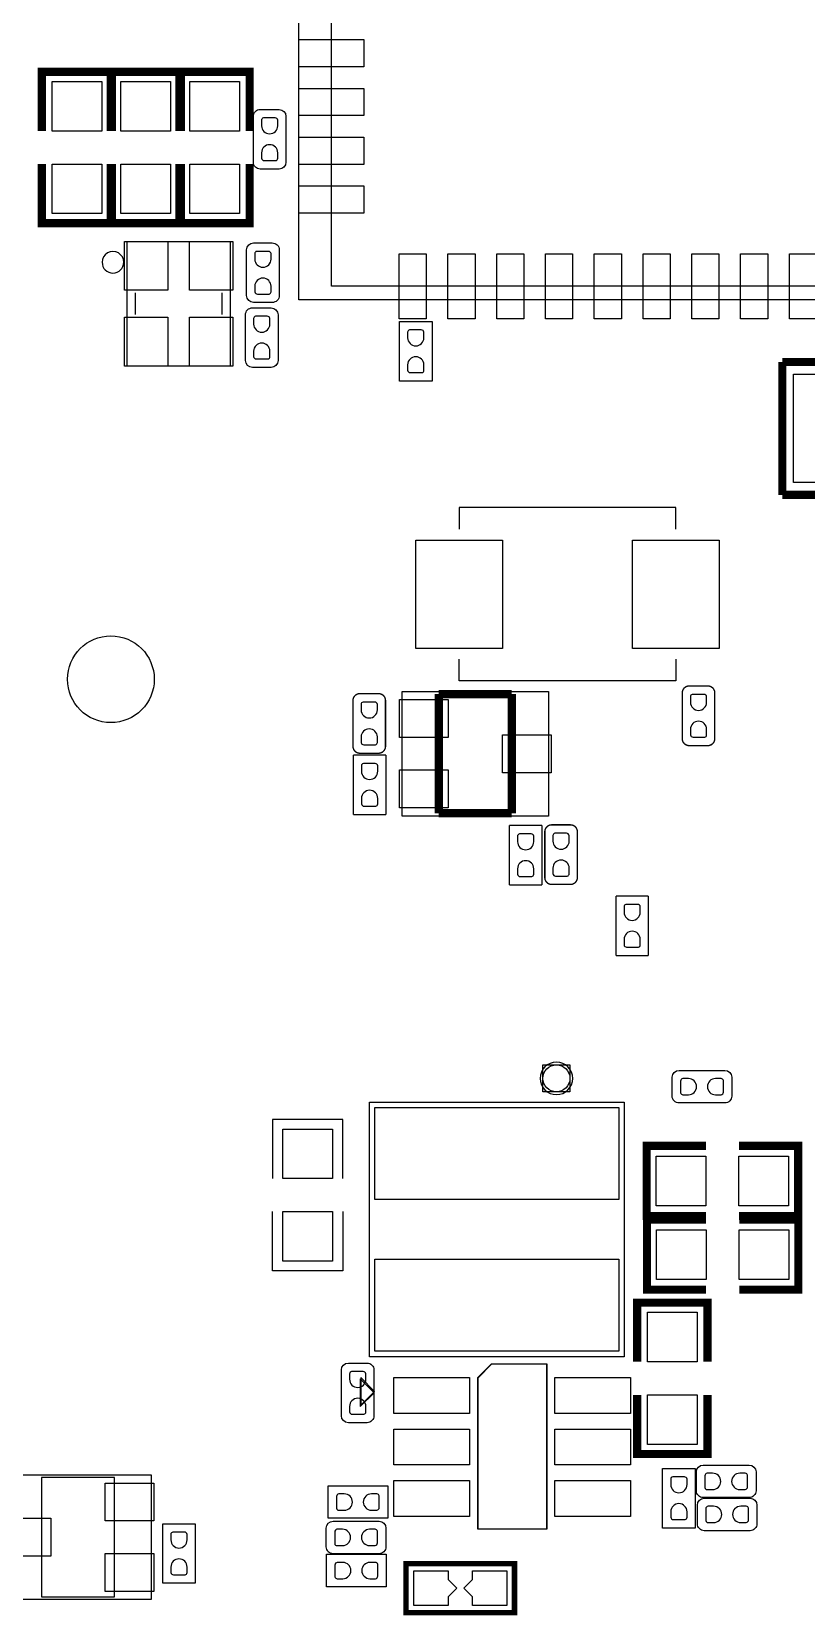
# Model space of a CAD drawing. Extents: x -27 to 80, y -24 to 59.
# Drawn here: x -5 to 9.29, y -0.14 to 28.96 of the extents above; entities that cross this region are included whole.
import ezdxf

# ---------------------------------------------------------------- set-up
doc = ezdxf.new("R2010")
doc.units = 0
for name, color, linetype in [('PG_ASSEMBLY_TOP', 111, 'CONTINUOUS'), ('PG_SILKSCREEN_TOP', 92, 'CONTINUOUS'), ('PIN_TOP', 3, 'CONTINUOUS')]:
    doc.layers.add(name, color=color, linetype=linetype)

msp = doc.modelspace()

# ---------------------------------------------------------------- linework, layer by layer
at = {"layer": 'PG_ASSEMBLY_TOP'}
for points in [[(-0.068555, 24.011433), (-0.068555, 36.513338), (13.12926, 36.513338), (13.12926, 24.011433)], [(-3.238805, 25.089358), (-1.33891, 25.089358), (-1.33891, 22.789464), (-3.238805, 22.789464)], [(1.834134, 16.78432), (4.534154, 16.78432), (4.534154, 14.484096), (1.834134, 14.484096)], [(4.431792, 9.392412), (4.431792, 9.892284), (4.931664, 9.892284), (4.931664, 9.392412)], [(1.317727, 3.840709), (1.063727, 4.094709), (1.063727, 3.586709)], [(-2.795016, 0.023622), (-5.495138, 0.023622), (-5.495138, 2.323821), (-2.795016, 2.323821)]]:
    msp.add_lwpolyline(points, close=True, dxfattribs=at)
for points, const_width in [([(-3.5179, 27.1272), (-3.5179, 28.2194), (-4.8133, 28.2194), (-4.8133, 27.1272)], 0.100101), ([(-2.2479, 27.1272), (-2.2479, 28.2194), (-3.5433, 28.2194), (-3.5433, 27.1272)], 0.100101), ([(-0.9779, 27.1272), (-0.9779, 28.2194), (-2.2733, 28.2194), (-2.2733, 27.1272)], 0.100101), ([(-3.5179, 26.5176), (-3.5179, 25.4254), (-4.8133, 25.4254), (-4.8133, 26.5176)], 0.100101), ([(-2.2479, 26.5176), (-2.2479, 25.4254), (-3.5433, 25.4254), (-3.5433, 26.5176)], 0.100101), ([(-0.9779, 26.5176), (-0.9779, 25.4254), (-2.2733, 25.4254), (-2.2733, 26.5176)], 0.100101), ([(7.130263, 16.884167), (7.476465, 16.884167)], 0.0254), ([(0.928141, 15.770327), (0.928141, 16.616426)], 0.0254), ([(1.055141, 16.743426), (1.401343, 16.743426)], 0.0254), ([(1.528343, 16.616426), (1.528343, 15.770327)], 0.0254), ([(7.003263, 15.911068), (7.003263, 16.757167)], 0.0254), ([(7.603465, 16.757167), (7.603465, 15.911068)], 0.0254), ([(7.476465, 15.784068), (7.130263, 15.784068)], 0.0254), ([(0.935203, 15.609316), (1.535201, 15.609316)], 0.0254), ([(0.935203, 14.509496), (0.935203, 15.609316)], 0.0254), ([(1.401343, 15.643327), (1.055141, 15.643327)], 0.0254), ([(1.535201, 15.609316), (1.535201, 14.509496)], 0.0254), ([(1.535201, 14.509496), (0.935203, 14.509496)], 0.0254), ([(3.813785, 14.31036), (4.413783, 14.31036)], 0.0254), ([(3.813785, 13.21054), (3.813785, 14.31036)], 0.0254), ([(4.413783, 14.31036), (4.413783, 13.21054)], 0.0254), ([(4.594581, 14.321561), (4.940783, 14.321561)], 0.0254), ([(4.467581, 13.348462), (4.467581, 14.194561)], 0.0254), ([(5.067783, 14.194561), (5.067783, 13.348462)], 0.0254), ([(4.413783, 13.21054), (3.813785, 13.21054)], 0.0254), ([(4.940783, 13.221462), (4.594581, 13.221462)], 0.0254), ([(5.779237, 13.00861), (6.379235, 13.00861)], 0.0254), ([(5.779237, 11.90879), (5.779237, 13.00861)], 0.0254), ([(6.379235, 13.00861), (6.379235, 11.90879)], 0.0254), ([(6.379235, 11.90879), (5.779237, 11.90879)], 0.0254), ([(7.439406, 8.39724), (6.347206, 8.39724), (6.347206, 7.10184), (7.439406, 7.10184)], 0.100101), ([(8.049006, 8.39724), (9.141206, 8.39724), (9.141206, 7.10184), (8.049006, 7.10184)], 0.100101), ([(7.444486, 7.037578), (6.352286, 7.037578), (6.352286, 5.742178), (7.444486, 5.742178)], 0.100101), ([(8.054086, 7.037578), (9.146286, 7.037578), (9.146286, 5.742178), (8.054086, 5.742178)], 0.100101), ([(6.172708, 4.411218), (6.172708, 5.503418), (7.468108, 5.503418), (7.468108, 4.411218)], 0.100101), ([(6.172708, 3.801618), (6.172708, 2.709418), (7.468108, 2.709418), (7.468108, 3.801618)], 0.100101), ([(1.90754, 0.683438), (3.907536, 0.683438), (3.907536, -0.216586), (1.90754, -0.216586), (1.90754, 0.683438)], 0.1)]:
    msp.add_lwpolyline(points, dxfattribs=dict(at, const_width=const_width))
for points in [[(-0.909701, 27.397862, -0.414253), (-0.782701, 27.524862)], [(-0.436499, 27.524862, -0.414174), (-0.309499, 27.397862)], [(-0.782701, 26.424763, -0.414214), (-0.909701, 26.551763)], [(-0.309499, 26.551763, -0.414135), (-0.436499, 26.424763)], [(-1.033399, 24.934977, -0.414103), (-0.906399, 25.061977)], [(-0.560197, 25.061977, -0.41423), (-0.433197, 24.934977)], [(-0.906374, 23.961877, -0.414197), (-1.033374, 24.088877)], [(-0.433172, 24.088877, -0.414246), (-0.560172, 23.961877)], [(-1.055116, 23.736757, -0.414227), (-0.928116, 23.863757)], [(-0.581889, 23.863757, -0.414143), (-0.454889, 23.736757)], [(-0.928116, 22.763632, -0.414166), (-1.055116, 22.890632)], [(-0.454914, 22.890658, -0.414161), (-0.581914, 22.763658)], [(6.81736, 9.662439, -0.414174), (6.94436, 9.789439)], [(7.790459, 9.789439, -0.414135), (7.917459, 9.662439)], [(6.94436, 9.189237, -0.414253), (6.81736, 9.316237)], [(7.917459, 9.316237, -0.414214), (7.790459, 9.189237)], [(0.715493, 4.260875, -0.414135), (0.842493, 4.387875)], [(1.188695, 4.387875, -0.414214), (1.315695, 4.260875)], [(0.842493, 3.287776, -0.414174), (0.715493, 3.414776)], [(1.315695, 3.414776, -0.414253), (1.188695, 3.287776)], [(7.264146, 2.377465, -0.414174), (7.391146, 2.504465)], [(8.237245, 2.504465, -0.414135), (8.364245, 2.377465)], [(7.391146, 1.904263, -0.414253), (7.264146, 2.031263)], [(7.281926, 1.767611, -0.414174), (7.408926, 1.894611)], [(8.364245, 2.031263, -0.414214), (8.237245, 1.904263)], [(8.255025, 1.894611, -0.414135), (8.382025, 1.767611)], [(0.435204, 1.342238, -0.414174), (0.562204, 1.469238)], [(1.408303, 1.469238, -0.414135), (1.535303, 1.342238)], [(7.408926, 1.294409, -0.414253), (7.281926, 1.421409)], [(8.382025, 1.421409, -0.414214), (8.255025, 1.294409)], [(0.562204, 0.869036, -0.414253), (0.435204, 0.996036)], [(1.535303, 0.996036, -0.414214), (1.408303, 0.869036)]]:
    msp.add_lwpolyline(points, format="xyb", dxfattribs=at)
for points in [[(-0.909701, 26.551763), (-0.909701, 27.397862)], [(-0.782701, 27.524862), (-0.436499, 27.524862)], [(-0.309499, 27.397862), (-0.309499, 26.551763)], [(-0.436499, 26.424763), (-0.782701, 26.424763)], [(-0.906399, 25.061977), (-0.560197, 25.061977)], [(-1.033374, 24.088877), (-1.033399, 24.934977)], [(-0.433197, 24.934977), (-0.433172, 24.088877)], [(-0.560172, 23.961877), (-0.906374, 23.961877)], [(-1.055116, 22.890632), (-1.055116, 23.736757)], [(-0.928116, 23.863757), (-0.581889, 23.863757)], [(-0.454889, 23.736757), (-0.454914, 22.890658)], [(1.786611, 23.61184), (2.386609, 23.61184)], [(1.786611, 22.51202), (1.786611, 23.61184)], [(2.386609, 23.61184), (2.386609, 22.51202)], [(-0.581914, 22.763658), (-0.928116, 22.763632)], [(2.386609, 22.51202), (1.786611, 22.51202)], [(6.81736, 9.316237), (6.81736, 9.662439)], [(6.94436, 9.789439), (7.790459, 9.789439)], [(7.917459, 9.662439), (7.917459, 9.316237)], [(1.232916, 4.50469), (1.232916, 9.204706), (5.932932, 9.204706), (5.932932, 4.50469), (1.232916, 4.50469)], [(7.790459, 9.189237), (6.94436, 9.189237)], [(0.738886, 7.79272), (0.738886, 8.88492), (-0.556514, 8.88492), (-0.556514, 7.79272)], [(0.738886, 7.18312), (0.738886, 6.09092), (-0.556514, 6.09092), (-0.556514, 7.18312)], [(0.842493, 4.387875), (1.188695, 4.387875)], [(4.505427, 4.371619), (4.505427, 1.323619), (3.235427, 1.323619), (3.235427, 4.117619), (3.489427, 4.371619), (4.505427, 4.371619)], [(0.715493, 3.414776), (0.715493, 4.260875)], [(1.315695, 4.260875), (1.315695, 3.414776)], [(1.188695, 3.287776), (0.842493, 3.287776)], [(6.641059, 2.44348), (7.241057, 2.44348)], [(6.641059, 1.34366), (6.641059, 2.44348)], [(7.241057, 2.44348), (7.241057, 1.34366)], [(7.264146, 2.031263), (7.264146, 2.377465)], [(7.391146, 2.504465), (8.237245, 2.504465)], [(8.364245, 2.377465), (8.364245, 2.031263)], [(0.46863, 1.522959), (0.46863, 2.122957)], [(0.46863, 2.122957), (1.56845, 2.122957)], [(1.56845, 2.122957), (1.56845, 1.522959)], [(7.281926, 1.421409), (7.281926, 1.767611)], [(8.237245, 1.904263), (7.391146, 1.904263)], [(7.408926, 1.894611), (8.255025, 1.894611)], [(8.382025, 1.767611), (8.382025, 1.421409)], [(1.56845, 1.522959), (0.46863, 1.522959)], [(0.562204, 1.469238), (1.408303, 1.469238)], [(-2.581935, 1.42367), (-1.981937, 1.42367)], [(-2.581935, 0.32385), (-2.581935, 1.42367)], [(-1.981937, 1.42367), (-1.981937, 0.32385)], [(0.435204, 0.996036), (0.435204, 1.342238)], [(1.535303, 1.342238), (1.535303, 0.996036)], [(7.241057, 1.34366), (6.641059, 1.34366)], [(8.255025, 1.294409), (7.408926, 1.294409)], [(0.44069, 0.858799), (1.54051, 0.858799)], [(0.44069, 0.258801), (0.44069, 0.858799)], [(1.408303, 0.869036), (0.562204, 0.869036)], [(1.54051, 0.858799), (1.54051, 0.258801)], [(-1.981937, 0.32385), (-2.581935, 0.32385)], [(1.54051, 0.258801), (0.44069, 0.258801)]]:
    msp.add_lwpolyline(points, dxfattribs=at)
at = {"layer": 'PG_ASSEMBLY_TOP', "const_width": 0.0254}
for points in [[(7.003263, 16.757167, -0.414135), (7.130263, 16.884167)], [(7.476465, 16.884167, -0.414214), (7.603465, 16.757167)], [(0.928141, 16.616426, -0.414253), (1.055141, 16.743426)], [(1.401343, 16.743426, -0.414174), (1.528343, 16.616426)], [(1.055141, 15.643327, -0.414214), (0.928141, 15.770327)], [(1.528343, 15.770327, -0.414135), (1.401343, 15.643327)], [(7.130263, 15.784068, -0.414174), (7.003263, 15.911068)], [(7.603465, 15.911068, -0.414253), (7.476465, 15.784068)], [(4.467581, 14.194561, -0.414135), (4.594581, 14.321561)], [(4.940783, 14.321561, -0.414214), (5.067783, 14.194561)], [(4.594581, 13.221462, -0.414174), (4.467581, 13.348462)], [(5.067783, 13.348462, -0.414253), (4.940783, 13.221462)]]:
    msp.add_lwpolyline(points, format="xyb", dxfattribs=at)
at = {"layer": 'PG_SILKSCREEN_TOP'}
for points in [[(0.530962, 24.262842), (0.530962, 35.362642)], [(12.529845, 24.262842), (0.530962, 24.262842)], [(-3.088843, 24.139373), (-3.088843, 23.739348)], [(-1.488669, 24.139322), (-1.488669, 23.739373)], [(6.885686, 19.77644), (6.885686, 20.176439), (2.885694, 20.176439), (2.885694, 19.77644)], [(6.885686, 17.376648), (6.885686, 16.976649), (2.885694, 16.976649), (2.885694, 17.376648)], [(1.232916, 4.50469), (1.232916, 9.204706), (5.932932, 9.204706), (5.932932, 4.50469), (1.232916, 4.50469)], [(0.738886, 7.79272), (0.738886, 8.88492), (-0.556514, 8.88492), (-0.556514, 7.79272)], [(0.738886, 7.18312), (0.738886, 6.09092), (-0.556514, 6.09092), (-0.556514, 7.18312)], [(4.500626, 4.373118), (4.500626, 1.325118), (3.230626, 1.325118), (3.230626, 4.119118), (3.484626, 4.373118), (4.500626, 4.373118)], [(-4.819929, 2.273833), (-4.819929, 0.073635)], [(-3.470224, 2.273833), (-4.819929, 2.273833)], [(-3.470224, 0.073635), (-3.470224, 2.273833)], [(-4.819929, 0.073635), (-3.470224, 0.073635)]]:
    msp.add_lwpolyline(points, dxfattribs=at)
for points, const_width in [([(-3.5179, 27.1272), (-3.5179, 28.2194), (-4.8133, 28.2194), (-4.8133, 27.1272)], 0.150089), ([(-2.2479, 27.1272), (-2.2479, 28.2194), (-3.5433, 28.2194), (-3.5433, 27.1272)], 0.150089), ([(-0.9779, 27.1272), (-0.9779, 28.2194), (-2.2733, 28.2194), (-2.2733, 27.1272)], 0.150089), ([(-3.5179, 26.5176), (-3.5179, 25.4254), (-4.8133, 25.4254), (-4.8133, 26.5176)], 0.150089), ([(-2.2479, 26.5176), (-2.2479, 25.4254), (-3.5433, 25.4254), (-3.5433, 26.5176)], 0.150089), ([(-0.9779, 26.5176), (-0.9779, 25.4254), (-2.2733, 25.4254), (-2.2733, 26.5176)], 0.150089), ([(12.055805, 22.864597), (8.850427, 22.864597)], 0.1524), ([(8.850427, 22.864597), (8.850427, 20.410399)], 0.1524), ([(8.850427, 20.410399), (12.055805, 20.410399)], 0.1524), ([(3.859047, 16.734307), (2.509241, 16.734307)], 0.153899), ([(2.509241, 16.734307), (2.509241, 14.534109)], 0.153899), ([(3.859047, 14.534109), (3.859047, 16.734307)], 0.153899), ([(2.509241, 14.534109), (3.859047, 14.534109)], 0.153899), ([(7.439406, 8.39724), (6.347206, 8.39724), (6.347206, 7.10184), (7.439406, 7.10184)], 0.150089), ([(8.049006, 8.39724), (9.141206, 8.39724), (9.141206, 7.10184), (8.049006, 7.10184)], 0.150089), ([(7.444486, 7.037578), (6.352286, 7.037578), (6.352286, 5.742178), (7.444486, 5.742178)], 0.150089), ([(8.054086, 7.037578), (9.146286, 7.037578), (9.146286, 5.742178), (8.054086, 5.742178)], 0.150089), ([(6.172708, 4.411218), (6.172708, 5.503418), (7.468108, 5.503418), (7.468108, 4.411218)], 0.150089), ([(6.172708, 3.801618), (6.172708, 2.709418), (7.468108, 2.709418), (7.468108, 3.801618)], 0.150089)]:
    msp.add_lwpolyline(points, dxfattribs=dict(at, const_width=const_width))
for points in [[(-3.299993, 24.703481, 1.000015), (-3.699713, 24.703481, 0.999985), (-3.299993, 24.703481)], [(4.981702, 9.642348, 1), (4.381754, 9.642348, 1), (4.981702, 9.642348)]]:
    msp.add_lwpolyline(points, format="xyb", dxfattribs=at)
msp.add_lwpolyline([(1.325626, 3.865118), (1.071626, 4.119118), (1.071626, 3.611118)], close=True, dxfattribs=at)
at = {"layer": 'PIN_TOP'}
for points in [[(-0.068631, 28.312796), (-0.068631, 28.813201), (1.130275, 28.813201), (1.130275, 28.312796)], [(-4.6228, 27.1272), (-4.6228, 28.0416), (-3.7084, 28.0416), (-3.7084, 27.1272)], [(-3.3528, 27.1272), (-3.3528, 28.0416), (-2.4384, 28.0416), (-2.4384, 27.1272)], [(-2.0828, 27.1272), (-2.0828, 28.0416), (-1.1684, 28.0416), (-1.1684, 27.1272)], [(-0.068631, 27.411096), (-0.068631, 27.911501), (1.130275, 27.911501), (1.130275, 27.411096)], [(-0.068631, 26.512012), (-0.068631, 27.012417), (1.130275, 27.012417), (1.130275, 26.512012)], [(-4.6228, 25.6032), (-4.6228, 26.5176), (-3.7084, 26.5176), (-3.7084, 25.6032)], [(-3.3528, 25.6032), (-3.3528, 26.5176), (-2.4384, 26.5176), (-2.4384, 25.6032)], [(-2.0828, 25.6032), (-2.0828, 26.5176), (-1.1684, 26.5176), (-1.1684, 25.6032)], [(-0.068631, 25.612801), (-0.068631, 26.113207), (1.130275, 26.113207), (1.130275, 25.612801)], [(-3.289529, 25.089167), (-2.489429, 25.089167), (-2.489429, 24.189271), (-3.289529, 24.189271)], [(-2.088109, 25.089167), (-1.288009, 25.089167), (-1.288009, 24.189271), (-2.088109, 24.189271)], [(1.779219, 23.663351), (1.779219, 24.862257), (2.279625, 24.862257), (2.279625, 23.663351)], [(2.680919, 23.663351), (2.680919, 24.862257), (3.181325, 24.862257), (3.181325, 23.663351)], [(3.58013, 23.663351), (3.58013, 24.862257), (4.080535, 24.862257), (4.080535, 23.663351)], [(4.479214, 23.663351), (4.479214, 24.862257), (4.979619, 24.862257), (4.979619, 23.663351)], [(5.380914, 23.663351), (5.380914, 24.862257), (5.881319, 24.862257), (5.881319, 23.663351)], [(6.280125, 23.663351), (6.280125, 24.862257), (6.78053, 24.862257), (6.78053, 23.663351)], [(7.179335, 23.663351), (7.179335, 24.862257), (7.679741, 24.862257), (7.679741, 23.663351)], [(8.081035, 23.663351), (8.081035, 24.862257), (8.581441, 24.862257), (8.581441, 23.663351)], [(8.980119, 23.663351), (8.980119, 24.862257), (9.480525, 24.862257), (9.480525, 23.663351)], [(-3.289529, 23.689373), (-2.489429, 23.689373), (-2.489429, 22.789477), (-3.289529, 22.789477)], [(-2.088109, 23.689373), (-1.288009, 23.689373), (-1.288009, 22.789477), (-2.088109, 22.789477)], [(9.053068, 20.6375), (9.053068, 22.637496), (9.853168, 22.637496), (9.853168, 20.6375)], [(3.685642, 19.576542), (3.685642, 17.576546), (2.085746, 17.576546), (2.085746, 19.576542)], [(7.685634, 19.576542), (7.685634, 17.576546), (6.085738, 17.576546), (6.085738, 19.576542)], [(1.784185, 16.634219), (2.684082, 16.634219), (2.684082, 15.93422), (1.784185, 15.93422)], [(3.684207, 15.984207), (4.584103, 15.984207), (4.584103, 15.284209), (3.684207, 15.284209)], [(1.784185, 15.334196), (2.684082, 15.334196), (2.684082, 14.634197), (1.784185, 14.634197)], [(5.832869, 7.404697), (1.332979, 7.404697), (1.332979, 9.104693), (5.832869, 9.104693)], [(-0.366014, 7.79272), (-0.366014, 8.70712), (0.548386, 8.70712), (0.548386, 7.79272)], [(7.439406, 7.29234), (6.525006, 7.29234), (6.525006, 8.20674), (7.439406, 8.20674)], [(8.963406, 7.29234), (8.049006, 7.29234), (8.049006, 8.20674), (8.963406, 8.20674)], [(-0.366014, 6.26872), (-0.366014, 7.18312), (0.548386, 7.18312), (0.548386, 6.26872)], [(7.444486, 5.932678), (6.530086, 5.932678), (6.530086, 6.847078), (7.444486, 6.847078)], [(8.968486, 5.932678), (8.054086, 5.932678), (8.054086, 6.847078), (8.968486, 6.847078)], [(5.832869, 4.604702), (1.332979, 4.604702), (1.332979, 6.304699), (5.832869, 6.304699)], [(7.277608, 5.325618), (7.277608, 4.411218), (6.363208, 4.411218), (6.363208, 5.325618)], [(1.681226, 4.119118), (3.078226, 4.119118), (3.078226, 3.458718), (1.681226, 3.458718)], [(4.653026, 4.119118), (6.050026, 4.119118), (6.050026, 3.458718), (4.653026, 3.458718)], [(7.277608, 3.801618), (7.277608, 2.887218), (6.363208, 2.887218), (6.363208, 3.801618)], [(1.681226, 3.169107), (3.078226, 3.169107), (3.078226, 2.508707), (1.681226, 2.508707)], [(4.653026, 3.169107), (6.050026, 3.169107), (6.050026, 2.508707), (4.653026, 2.508707)], [(-2.745067, 1.473746), (-3.644963, 1.473746), (-3.644963, 2.173745), (-2.745067, 2.173745)], [(1.681226, 2.219223), (3.078226, 2.219223), (3.078226, 1.558823), (1.681226, 1.558823)], [(4.653026, 2.219223), (6.050026, 2.219223), (6.050026, 1.558823), (4.653026, 1.558823)], [(-4.645089, 0.823735), (-5.544985, 0.823735), (-5.544985, 1.523733), (-4.645089, 1.523733)], [(-2.745067, 0.173723), (-3.644963, 0.173723), (-3.644963, 0.873722), (-2.745067, 0.873722)], [(2.683993, 0.550926), (2.683993, 0.39243), (2.684602, 0.39243), (2.843606, 0.233426), (2.684602, 0.074422), (2.683993, 0.074422), (2.683993, -0.084074), (2.048993, -0.084074), (2.048993, 0.550926)], [(3.131083, -0.084074), (3.131083, 0.074422), (3.130474, 0.074422), (2.97147, 0.233426), (3.130474, 0.39243), (3.131083, 0.39243), (3.131083, 0.550926), (3.766083, 0.550926), (3.766083, -0.084074)]]:
    msp.add_lwpolyline(points, close=True, dxfattribs=at)
for points in [[(-0.45941, 27.225092), (-0.45941, 27.326692, 0.376179), (-0.507898, 27.369186), (-0.723798, 27.369186, 0.366061), (-0.759587, 27.326692), (-0.759587, 27.225092, 0.999182)], [(-0.759587, 26.724813), (-0.759587, 26.623213, 0.376179), (-0.711098, 26.580719), (-0.495198, 26.580719, 0.366061), (-0.45941, 26.623213), (-0.45941, 26.724813, 0.999182)], [(-0.583286, 24.761927), (-0.583286, 24.863527, 0.376179), (-0.631774, 24.906021), (-0.847674, 24.906021, 0.366061), (-0.883463, 24.863527), (-0.883463, 24.761927, 0.999182)], [(-0.883463, 24.261648), (-0.883463, 24.160048, 0.376179), (-0.834974, 24.117554), (-0.619074, 24.117554, 0.366061), (-0.583286, 24.160048), (-0.583286, 24.261648, 0.999182)], [(-0.604799, 23.563986), (-0.604799, 23.665586, 0.376179), (-0.653288, 23.708081), (-0.869188, 23.708081, 0.366061), (-0.904977, 23.665586), (-0.904977, 23.563986, 0.999182)], [(2.236699, 23.312069), (2.236699, 23.413669, 0.376179), (2.18821, 23.456163), (1.97231, 23.456163, 0.366061), (1.936521, 23.413669), (1.936521, 23.312069, 0.999182)], [(-0.904977, 23.063708), (-0.904977, 22.962108, 0.376179), (-0.856488, 22.919614), (-0.640588, 22.919614, 0.366061), (-0.604799, 22.962108), (-0.604799, 23.063708, 0.999182)], [(1.936521, 22.811791), (1.936521, 22.710191, 0.376179), (1.98501, 22.667697), (2.20091, 22.667697, 0.366061), (2.236699, 22.710191), (2.236699, 22.811791, 0.999182)], [(7.453351, 16.584117), (7.453351, 16.685717, 0.376179), (7.404862, 16.728211), (7.188962, 16.728211, 0.366061), (7.153173, 16.685717), (7.153173, 16.584117, 0.999182)], [(1.378433, 16.443655), (1.378433, 16.545255, 0.376179), (1.329944, 16.587749), (1.114044, 16.587749, 0.366061), (1.078255, 16.545255), (1.078255, 16.443655, 0.999182)], [(1.078255, 15.943377), (1.078255, 15.841777, 0.376179), (1.126744, 15.799283), (1.342644, 15.799283, 0.366061), (1.378433, 15.841777), (1.378433, 15.943377, 0.999182)], [(7.153173, 16.083839), (7.153173, 15.982239, 0.376179), (7.201662, 15.939745), (7.417562, 15.939745, 0.366061), (7.453351, 15.982239), (7.453351, 16.083839, 0.999182)], [(1.385291, 15.309545), (1.385291, 15.411145, 0.376179), (1.336802, 15.453639), (1.120902, 15.453639, 0.366061), (1.085113, 15.411145), (1.085113, 15.309545, 0.999182)], [(1.085113, 14.809267), (1.085113, 14.707667, 0.376179), (1.133602, 14.665173), (1.349502, 14.665173, 0.366061), (1.385291, 14.707667), (1.385291, 14.809267, 0.999182)], [(4.263873, 14.010589), (4.263873, 14.112189, 0.376179), (4.215384, 14.154683), (3.999484, 14.154683, 0.366061), (3.963695, 14.112189), (3.963695, 14.010589, 0.999182)], [(4.917669, 14.021511), (4.917669, 14.123111, 0.376179), (4.86918, 14.165605), (4.65328, 14.165605, 0.366061), (4.617491, 14.123111), (4.617491, 14.021511, 0.999182)], [(3.963695, 13.510311), (3.963695, 13.408711, 0.376179), (4.012184, 13.366217), (4.228084, 13.366217, 0.366061), (4.263873, 13.408711), (4.263873, 13.510311, 0.999182)], [(4.617491, 13.521233), (4.617491, 13.419633, 0.376179), (4.66598, 13.377139), (4.88188, 13.377139, 0.366061), (4.917669, 13.419633), (4.917669, 13.521233, 0.999182)], [(6.229325, 12.708839), (6.229325, 12.810439, 0.376179), (6.180836, 12.852933), (5.964936, 12.852933, 0.366061), (5.929147, 12.810439), (5.929147, 12.708839, 0.999182)], [(5.929147, 12.208561), (5.929147, 12.106961, 0.376179), (5.977636, 12.064467), (6.193536, 12.064467, 0.366061), (6.229325, 12.106961), (6.229325, 12.208561, 0.999182)], [(7.117131, 9.639529), (7.015531, 9.639529, 0.376179), (6.973037, 9.59104), (6.973037, 9.37514, 0.366061), (7.015531, 9.339351), (7.117131, 9.339351, 0.999182)], [(7.617409, 9.339351), (7.719009, 9.339351, 0.376179), (7.761503, 9.38784), (7.761503, 9.60374, 0.366061), (7.719009, 9.639529), (7.617409, 9.639529, 0.999182)], [(1.165581, 4.087825), (1.165581, 4.189425, 0.376179), (1.117092, 4.231919), (0.901192, 4.231919, 0.366061), (0.865403, 4.189425), (0.865403, 4.087825, 0.999182)], [(0.865403, 3.587547), (0.865403, 3.485947, 0.376179), (0.913892, 3.443453), (1.129792, 3.443453, 0.366061), (1.165581, 3.485947), (1.165581, 3.587547, 0.999182)], [(7.563917, 2.354555), (7.462317, 2.354555, 0.376179), (7.419823, 2.306066), (7.419823, 2.090166, 0.366061), (7.462317, 2.054377), (7.563917, 2.054377, 0.999182)], [(8.064195, 2.054377), (8.165795, 2.054377, 0.376179), (8.208289, 2.102866), (8.208289, 2.318766, 0.366061), (8.165795, 2.354555), (8.064195, 2.354555, 0.999182)], [(7.091147, 2.143709), (7.091147, 2.245309, 0.376179), (7.042658, 2.287803), (6.826758, 2.287803, 0.366061), (6.790969, 2.245309), (6.790969, 2.143709, 0.999182)], [(0.768401, 1.973047), (0.666801, 1.973047, 0.376179), (0.624307, 1.924558), (0.624307, 1.708658, 0.366061), (0.666801, 1.672869), (0.768401, 1.672869, 0.999182)], [(1.268679, 1.672869), (1.370279, 1.672869, 0.376179), (1.412773, 1.721358), (1.412773, 1.937258, 0.366061), (1.370279, 1.973047), (1.268679, 1.973047, 0.999182)], [(6.790969, 1.643431), (6.790969, 1.541831, 0.376179), (6.839458, 1.499337), (7.055358, 1.499337, 0.366061), (7.091147, 1.541831), (7.091147, 1.643431, 0.999182)], [(7.581697, 1.744701), (7.480097, 1.744701, 0.376179), (7.437603, 1.696212), (7.437603, 1.480312, 0.366061), (7.480097, 1.444523), (7.581697, 1.444523, 0.999182)], [(8.081975, 1.444523), (8.183575, 1.444523, 0.376179), (8.226069, 1.493012), (8.226069, 1.708912, 0.366061), (8.183575, 1.744701), (8.081975, 1.744701, 0.999182)], [(-2.131847, 1.123899), (-2.131847, 1.225499, 0.376179), (-2.180336, 1.267993), (-2.396236, 1.267993, 0.366061), (-2.432025, 1.225499), (-2.432025, 1.123899, 0.999182)], [(0.734974, 1.319327), (0.633374, 1.319327, 0.376179), (0.59088, 1.270838), (0.59088, 1.054938, 0.366061), (0.633374, 1.01915), (0.734974, 1.01915, 0.999182)], [(1.235253, 1.01915), (1.336853, 1.01915, 0.376179), (1.379347, 1.067638), (1.379347, 1.283538, 0.366061), (1.336853, 1.319327), (1.235253, 1.319327, 0.999182)], [(-2.432025, 0.623621), (-2.432025, 0.522021, 0.376179), (-2.383536, 0.479527), (-2.167636, 0.479527, 0.366061), (-2.131847, 0.522021), (-2.131847, 0.623621, 0.999182)], [(0.740461, 0.708889), (0.638861, 0.708889, 0.376179), (0.596367, 0.6604), (0.596367, 0.4445, 0.366061), (0.638861, 0.408711), (0.740461, 0.408711, 0.999182)], [(1.240739, 0.408711), (1.342339, 0.408711, 0.376179), (1.384833, 0.4572), (1.384833, 0.6731, 0.366061), (1.342339, 0.708889), (1.240739, 0.708889, 0.999182)]]:
    msp.add_lwpolyline(points, format="xyb", close=True, dxfattribs=at)
for centre, radius in [((-3.538449, 17.008831), 0.8001), ((4.681728, 9.642348), 0.25005)]:
    msp.add_circle(centre, radius, dxfattribs=at)

doc.saveas('drawing.dxf')
